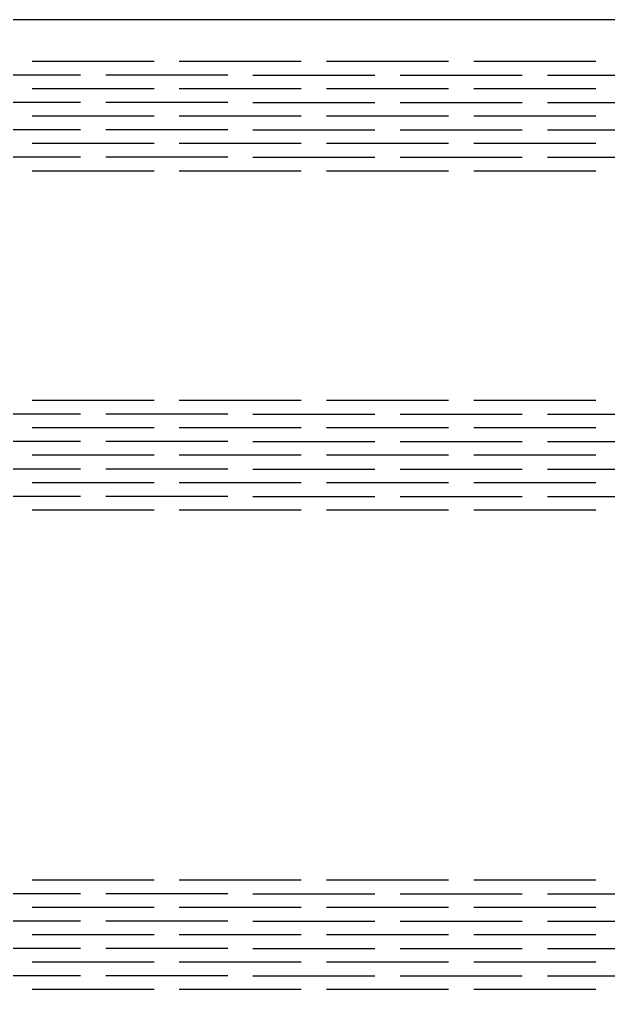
# Model space of a CAD drawing. Header units: millimetres. Extents: x 0 to 607, y 0 to 248.
# Drawn here: x 148.8 to 218.8, y 132.1 to 247.5 of the extents above; entities that cross this region are included whole.
import ezdxf

# ---------------------------------------------------------------- set-up
doc = ezdxf.new("R2010")
doc.units = ezdxf.units.MM
doc.layers.add('M - TALL', color=1, linetype='Continuous')
doc.layers.add('M - TALL EXTERIOR', color=3, linetype='Continuous')

msp = doc.modelspace()

# ---------------------------------------------------------------- linework, layer by layer
at = {"layer": 'M - TALL'}
for p, q in [((164.75, 242.53), (150.25, 242.53)), ((182.25, 242.53), (167.75, 242.53)), ((199.75, 242.53), (185.25, 242.53)), ((217.25, 242.53), (202.75, 242.53)), ((156, 240.9), (141.5, 240.9)), ((173.5, 240.9), (159, 240.9)), ((176.5, 240.9), (191, 240.9)), ((194, 240.9), (208.5, 240.9)), ((211.5, 240.9), (226, 240.9)), ((164.75, 239.27), (150.25, 239.27)), ((182.25, 239.27), (167.75, 239.27)), ((199.75, 239.27), (185.25, 239.27)), ((217.25, 239.27), (202.75, 239.27)), ((156, 237.64), (141.5, 237.64)), ((173.5, 237.64), (159, 237.64)), ((176.5, 237.64), (191, 237.64)), ((194, 237.64), (208.5, 237.64)), ((211.5, 237.64), (226, 237.64)), ((164.75, 236.01), (150.25, 236.01)), ((182.25, 236.01), (167.75, 236.01)), ((199.75, 236.01), (185.25, 236.01)), ((217.25, 236.01), (202.75, 236.01)), ((156, 234.38), (141.5, 234.38)), ((173.5, 234.38), (159, 234.38)), ((176.5, 234.38), (191, 234.38)), ((194, 234.38), (208.5, 234.38)), ((211.5, 234.38), (226, 234.38)), ((164.75, 232.75), (150.25, 232.75)), ((182.25, 232.75), (167.75, 232.75)), ((199.75, 232.75), (185.25, 232.75)), ((217.25, 232.75), (202.75, 232.75)), ((156, 231.12), (141.5, 231.12)), ((173.5, 231.12), (159, 231.12)), ((176.5, 231.12), (191, 231.12)), ((194, 231.12), (208.5, 231.12)), ((211.5, 231.12), (226, 231.12)), ((164.75, 229.49), (150.25, 229.49)), ((182.25, 229.49), (167.75, 229.49)), ((199.75, 229.49), (185.25, 229.49)), ((217.25, 229.49), (202.75, 229.49)), ((164.75, 202.19), (150.25, 202.19)), ((182.25, 202.19), (167.75, 202.19)), ((199.75, 202.19), (185.25, 202.19)), ((217.25, 202.19), (202.75, 202.19)), ((156, 200.56), (141.5, 200.56)), ((173.5, 200.56), (159, 200.56)), ((176.5, 200.56), (191, 200.56)), ((194, 200.56), (208.5, 200.56)), ((211.5, 200.56), (226, 200.56)), ((164.75, 198.93), (150.25, 198.93)), ((182.25, 198.93), (167.75, 198.93)), ((199.75, 198.93), (185.25, 198.93)), ((217.25, 198.93), (202.75, 198.93)), ((156, 197.3), (141.5, 197.3)), ((173.5, 197.3), (159, 197.3)), ((176.5, 197.3), (191, 197.3)), ((194, 197.3), (208.5, 197.3)), ((211.5, 197.3), (226, 197.3)), ((164.75, 195.67), (150.25, 195.67)), ((182.25, 195.67), (167.75, 195.67)), ((199.75, 195.67), (185.25, 195.67)), ((217.25, 195.67), (202.75, 195.67)), ((156, 194.04), (141.5, 194.04)), ((173.5, 194.04), (159, 194.04)), ((176.5, 194.04), (191, 194.04)), ((194, 194.04), (208.5, 194.04)), ((211.5, 194.04), (226, 194.04)), ((164.75, 192.41), (150.25, 192.41)), ((182.25, 192.41), (167.75, 192.41)), ((199.75, 192.41), (185.25, 192.41)), ((217.25, 192.41), (202.75, 192.41)), ((156, 190.78), (141.5, 190.78)), ((173.5, 190.78), (159, 190.78)), ((176.5, 190.78), (191, 190.78)), ((194, 190.78), (208.5, 190.78)), ((211.5, 190.78), (226, 190.78)), ((164.75, 189.15), (150.25, 189.15)), ((182.25, 189.15), (167.75, 189.15)), ((199.75, 189.15), (185.25, 189.15)), ((217.25, 189.15), (202.75, 189.15)), ((164.75, 145.15), (150.25, 145.15)), ((182.25, 145.15), (167.75, 145.15)), ((199.75, 145.15), (185.25, 145.15)), ((217.25, 145.15), (202.75, 145.15)), ((156, 143.52), (141.5, 143.52)), ((173.5, 143.52), (159, 143.52)), ((176.5, 143.52), (191, 143.52)), ((194, 143.52), (208.5, 143.52)), ((211.5, 143.52), (226, 143.52)), ((164.75, 141.89), (150.25, 141.89)), ((182.25, 141.89), (167.75, 141.89)), ((199.75, 141.89), (185.25, 141.89)), ((217.25, 141.89), (202.75, 141.89)), ((156, 140.26), (141.5, 140.26)), ((173.5, 140.26), (159, 140.26)), ((176.5, 140.26), (191, 140.26)), ((194, 140.26), (208.5, 140.26)), ((211.5, 140.26), (226, 140.26)), ((164.75, 138.63), (150.25, 138.63)), ((182.25, 138.63), (167.75, 138.63)), ((199.75, 138.63), (185.25, 138.63)), ((217.25, 138.63), (202.75, 138.63)), ((156, 137), (141.5, 137)), ((173.5, 137), (159, 137)), ((176.5, 137), (191, 137)), ((194, 137), (208.5, 137)), ((211.5, 137), (226, 137)), ((164.75, 135.37), (150.25, 135.37)), ((182.25, 135.37), (167.75, 135.37)), ((199.75, 135.37), (185.25, 135.37)), ((217.25, 135.37), (202.75, 135.37)), ((156, 133.74), (141.5, 133.74)), ((173.5, 133.74), (159, 133.74)), ((176.5, 133.74), (191, 133.74)), ((194, 133.74), (208.5, 133.74)), ((211.5, 133.74), (226, 133.74)), ((164.75, 132.11), (150.25, 132.11)), ((182.25, 132.11), (167.75, 132.11)), ((199.75, 132.11), (185.25, 132.11)), ((217.25, 132.11), (202.75, 132.11))]:
    msp.add_line(p, q, dxfattribs=at)
at = {"layer": 'M - TALL EXTERIOR'}
msp.add_line((8.75, 247.53), (297.5, 247.53), dxfattribs=at)

doc.saveas('drawing.dxf')
